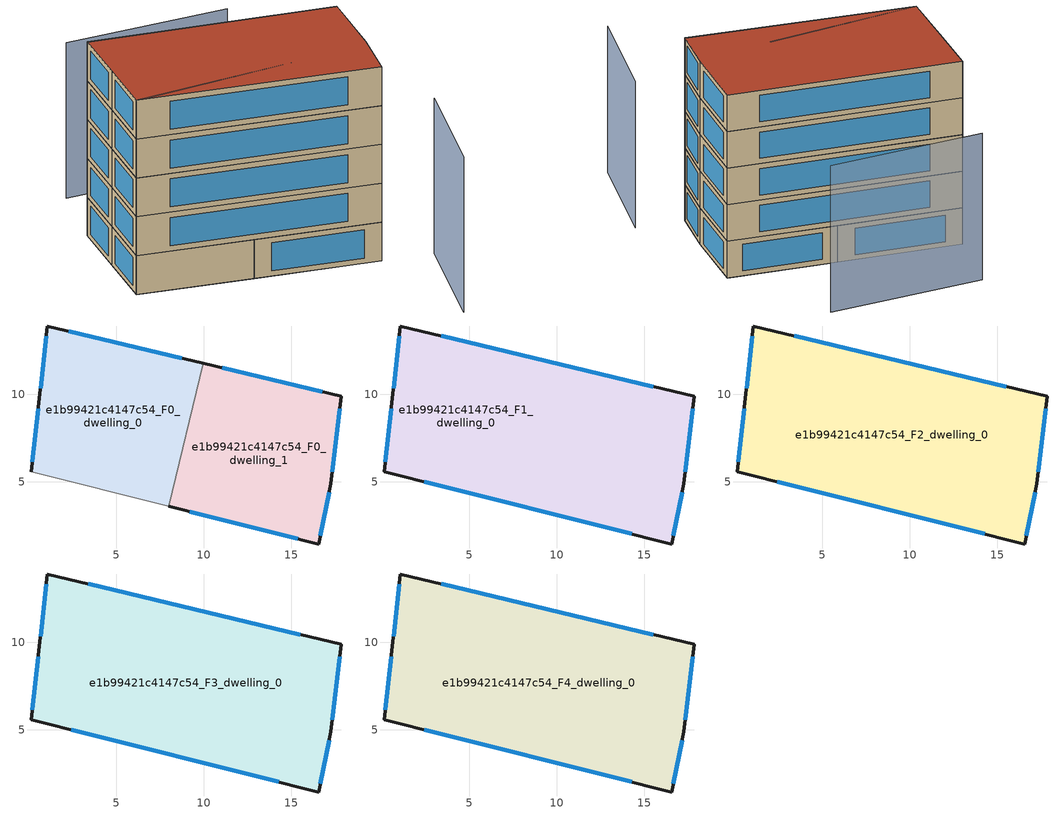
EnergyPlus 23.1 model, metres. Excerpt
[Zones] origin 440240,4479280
e1b99421c4147c54_F0_dwelling_0
 floor ground (EU_floor_Construction): 8,3.58 9.97,11.76 1.04,13.9 0.6,9.76 0.13,5.56 z0
 wall outside (EU_wall_Construction): 0.13,5.56 0.6,9.76 1.04,13.9 9.97,11.76 z0:3
 wall adiabatic (EU_wall_Construction): 8,3.58 0.13,5.56 z0:3
 wall to e1b99421c4147c54_F0_dwelling_1 (EU_wall_Construction): 9.96,11.76 8,3.58 z0:3
 window (EU_Window_Construction): 0.19,6.14 0.53,9.18 / 0.66,10.34 0.98,13.33 / 2.28,13.6 8.73,12.06 z0.42:2.58
e1b99421c4147c54_F0_dwelling_1
 floor ground (EU_floor_Construction): 16.55,1.43 17.25,4.87 17.85,9.87 9.97,11.76 8,3.58 z0
 wall outside (EU_wall_Construction): 9.97,11.76 17.85,9.87 17.25,4.87 16.55,1.43 8,3.58 z0:3
 window (EU_Window_Construction): 15.37,1.73 9.19,3.28 / 11.06,11.5 16.76,10.13 / 17.77,9.18 17.34,5.56 / 17.16,4.39 16.65,1.91 z0.42:2.58
e1b99421c4147c54_F1_dwelling_0
 floor to e1b99421c4147c54_F0_dwelling_0 (EU_floor_Construction): 8,3.58 9.96,11.76 1.04,13.9 0.6,9.76 0.13,5.56 z3
 floor to e1b99421c4147c54_F0_dwelling_1 (EU_floor_Construction): 16.55,1.43 17.25,4.87 17.85,9.87 9.96,11.76 8,3.58 z3
 wall outside (EU_wall_Construction): 17.25,4.87 16.55,1.43 0.13,5.56 0.6,9.76 1.04,13.9 17.85,9.87 17.25,4.87 z3:6
 window (EU_Window_Construction): 17.16,4.39 16.65,1.91 / 14.28,2.01 2.41,4.99 / 0.19,6.14 0.53,9.18 / 0.66,10.34 0.98,13.33 / 3.38,13.34 15.52,10.43 / 17.77,9.18 17.34,5.56 z3.42:5.58
e1b99421c4147c54_F2_dwelling_0
 floor to e1b99421c4147c54_F1_dwelling_0 (EU_floor_Construction): 16.55,1.43 17.25,4.87 17.85,9.87 1.04,13.9 0.6,9.76 0.13,5.56 z6
 wall outside (EU_wall_Construction): 17.25,4.87 16.55,1.43 0.13,5.56 0.6,9.76 1.04,13.9 17.85,9.87 17.25,4.87 z6:9
 window (EU_Window_Construction): 17.16,4.39 16.65,1.91 / 14.28,2.01 2.41,4.99 / 0.19,6.14 0.53,9.18 / 0.66,10.34 0.98,13.33 / 3.38,13.34 15.52,10.43 / 17.77,9.18 17.34,5.56 z6.42:8.58
e1b99421c4147c54_F3_dwelling_0
 floor to e1b99421c4147c54_F2_dwelling_0 (EU_floor_Construction): 16.55,1.43 17.25,4.87 17.85,9.87 1.04,13.9 0.6,9.76 0.13,5.56 z9
 wall outside (EU_wall_Construction): 17.25,4.87 16.55,1.43 0.13,5.56 0.6,9.76 1.04,13.9 17.85,9.87 17.25,4.87 z9:12
 window (EU_Window_Construction): 17.16,4.39 16.65,1.91 / 14.28,2.01 2.41,4.99 / 0.19,6.14 0.53,9.18 / 0.66,10.34 0.98,13.33 / 3.38,13.34 15.52,10.43 / 17.77,9.18 17.34,5.56 z9.42:11.58
e1b99421c4147c54_F4_dwelling_0
 floor to e1b99421c4147c54_F3_dwelling_0 (EU_floor_Construction): 16.55,1.43 17.25,4.87 17.85,9.87 1.04,13.9 0.6,9.76 0.13,5.56 z12
 wall outside (EU_wall_Construction): 17.25,4.87 16.55,1.43 0.13,5.56 0.6,9.76 1.04,13.9 17.85,9.87 17.25,4.87 z12:15
 window (EU_Window_Construction): 17.16,4.39 16.65,1.91 / 14.28,2.01 2.41,4.99 / 0.19,6.14 0.53,9.18 / 0.66,10.34 0.98,13.33 / 3.38,13.34 15.52,10.43 / 17.77,9.18 17.34,5.56 z12.42:14.58
 roof outside (EU_roof_Construction): 17.85,9.87 17.25,4.87 16.55,1.43 0.13,5.56 0.6,9.76 1.04,13.9 z15
shading: 0.13,5.56 11.56,4.88 z0:15; 18.04,-7.09 20.09,0.57 / 13.79,17.57 2.24,18.89 z0:12
[Building]
EU S2 Campaign: North Axis=0; Terrain=City; Solar Distribution=FullExterior
[Site:Location]
Madrid: Latitude=40.5; Longitude=-3.5; Time Zone=1; Elevation=609
[SizingPeriod:WeatherFileDays]
AnnualSizingPeriod: Begin Month=1; Begin Day of Month=1; End Month=12; End Day of Month=31; Day of Week for Start Day=Monday; Use Weather File Daylight Saving Period=No; Use Weather File Rain and Snow Indicators=No
[MATERIAL]
EU_InternalMass_Material: Roughness=MediumRough; Thickness=0.1; Conductivity=1; Density=1800; Specific Heat=900; Thermal Absorptance=0.9; Solar Absorptance=0.7; Visible Absorptance=0.7
[MATERIAL:NOMASS] Roughness=MediumRough; Thermal Absorptance=0.9; Solar Absorptance=0.7; Visible Absorptance=0.7
Name | Thermal Resistance
EU_wall_NoMass | 1.60022
EU_roof_NoMass | 1.57597
EU_floor_NoMass | 0.470652
[WINDOWMATERIAL:SIMPLEGLAZINGSYSTEM]
EU_Window_SimpleGlazing: UFactor=3.28802; Solar Heat Gain Coefficient=0.85; Visible Transmittance=0.85
[CONSTRUCTION]
EU_wall_Construction: EU_wall_NoMass
EU_roof_Construction: EU_roof_NoMass
EU_floor_Construction: EU_floor_NoMass
EU_InternalMass_Construction: EU_InternalMass_Material
EU_Window_Construction: EU_Window_SimpleGlazing
[ZONE] Type=1; Multiplier=1; Ceiling Height=autocalculate; Floor Area=autocalculate; Part of Total Floor Area=Yes
Name | Volume
e1b99421c4147c54_F0_dwelling_0 | 216.901
e1b99421c4147c54_F1_dwelling_0 | 433.781
e1b99421c4147c54_F2_dwelling_0; e1b99421c4147c54_F3_dwelling_0; e1b99421c4147c54_F4_dwelling_0 | 433.785
e1b99421c4147c54_F0_dwelling_1 | 216.888
[INTERNALMASS] Construction=EU_InternalMass_Construction
Name | Zone or ZoneList | Surface Area
e1b99421c4147c54_F0_dwelling_0_EU_InternalMass | e1b99421c4147c54_F0_dwelling_0 | 72.3003
e1b99421c4147c54_F0_dwelling_1_EU_InternalMass | e1b99421c4147c54_F0_dwelling_1 | 72.2962
e1b99421c4147c54_F1_dwelling_0_EU_InternalMass | e1b99421c4147c54_F1_dwelling_0 | 144.595
e1b99421c4147c54_F2_dwelling_0_EU_InternalMass | e1b99421c4147c54_F2_dwelling_0 | 144.595
e1b99421c4147c54_F3_dwelling_0_EU_InternalMass | e1b99421c4147c54_F3_dwelling_0 | 144.595
e1b99421c4147c54_F4_dwelling_0_EU_InternalMass | e1b99421c4147c54_F4_dwelling_0 | 144.595
[OTHEREQUIPMENT] Fuel Type=Electricity; Design Level Calculation Method=Watts/Area; Power per Zone Floor Area=1; Fraction Latent=0; Fraction Radiant=0; Fraction Lost=0; Carbon Dioxide Generation Rate=0; EndUse Subcategory=EU_Step8_InternalGains
Name | Zone or ZoneList or Space or SpaceList | Schedule
EU_Step8_InternalGain_e1b99421c4147c54_F0_dwelling_0_f000 | e1b99421c4147c54_F0_dwelling_0 | EU_Step8_GainSchedule_e1b99421c4147c54_F0_dwelling_0_f000
EU_Step8_InternalGain_e1b99421c4147c54_F0_dwelling_1_f000 | e1b99421c4147c54_F0_dwelling_1 | EU_Step8_GainSchedule_e1b99421c4147c54_F0_dwelling_1_f000
EU_Step8_InternalGain_e1b99421c4147c54_F1_dwelling_0_f000 | e1b99421c4147c54_F1_dwelling_0 | EU_Step8_GainSchedule_e1b99421c4147c54_F1_dwelling_0_f000
EU_Step8_InternalGain_e1b99421c4147c54_F2_dwelling_0_f000 | e1b99421c4147c54_F2_dwelling_0 | EU_Step8_GainSchedule_e1b99421c4147c54_F2_dwelling_0_f000
EU_Step8_InternalGain_e1b99421c4147c54_F3_dwelling_0_f000 | e1b99421c4147c54_F3_dwelling_0 | EU_Step8_GainSchedule_e1b99421c4147c54_F3_dwelling_0_f000
EU_Step8_InternalGain_e1b99421c4147c54_F4_dwelling_0_f000 | e1b99421c4147c54_F4_dwelling_0 | EU_Step8_GainSchedule_e1b99421c4147c54_F4_dwelling_0_f000
[ZONEVENTILATION:DESIGNFLOWRATE] Schedule=EU_AlwaysOn; Design Flow Rate Calculation Method=AirChanges/Hour; Air Changes per Hour=0.480704; Ventilation Type=Natural; Fan Pressure Rise=0; Fan Total Efficiency=1; Constant Term Coefficient=1; Temperature Term Coefficient=0; Velocity Term Coefficient=0; Velocity Squared Term Coefficient=0; Minimum Indoor Temperature=-100; Maximum Indoor Temperature=100; Delta Temperature=-100; Minimum Outdoor Temperature=-100; Maximum Outdoor Temperature=100; Maximum Wind Speed=40
Name | Zone or ZoneList or Space or SpaceList
EU_ConstantAir_e1b99421c4147c54_F0_dwelling_0 | e1b99421c4147c54_F0_dwelling_0
EU_ConstantAir_e1b99421c4147c54_F0_dwelling_1 | e1b99421c4147c54_F0_dwelling_1
EU_ConstantAir_e1b99421c4147c54_F1_dwelling_0 | e1b99421c4147c54_F1_dwelling_0
EU_ConstantAir_e1b99421c4147c54_F2_dwelling_0 | e1b99421c4147c54_F2_dwelling_0
EU_ConstantAir_e1b99421c4147c54_F3_dwelling_0 | e1b99421c4147c54_F3_dwelling_0
EU_ConstantAir_e1b99421c4147c54_F4_dwelling_0 | e1b99421c4147c54_F4_dwelling_0
[HVACTEMPLATE:THERMOSTAT] Constant Heating Setpoint=20; Constant Cooling Setpoint=50
EU_HeatOnly_e1b99421c4147c54_F0_dwelling_0; EU_HeatOnly_e1b99421c4147c54_F0_dwelling_1; EU_HeatOnly_e1b99421c4147c54_F1_dwelling_0; EU_HeatOnly_e1b99421c4147c54_F2_dwelling_0; EU_HeatOnly_e1b99421c4147c54_F3_dwelling_0; EU_HeatOnly_e1b99421c4147c54_F4_dwelling_0
[HVACTEMPLATE:ZONE:IDEALLOADSAIRSYSTEM] System Availability Schedule=EU_AlwaysOn; Maximum Heating Supply Air Temperature=50; Minimum Cooling Supply Air Temperature=13; Maximum Heating Supply Air Humidity Ratio=0.0156; Minimum Cooling Supply Air Humidity Ratio=0.0077; Heating Limit=NoLimit; Cooling Limit=NoLimit; Heating Availability Schedule=EU_AlwaysOn; Cooling Availability Schedule=EU_CoolingOff; Dehumidification Control Type=ConstantSensibleHeatRatio; Cooling Sensible Heat Ratio=0.7; Dehumidification Setpoint=60; Humidification Control Type=None; Humidification Setpoint=30; Outdoor Air Method=None; Outdoor Air Flow Rate per Person=0.00944; Outdoor Air Flow Rate per Zone Floor Area=0; Outdoor Air Flow Rate per Zone=0; Demand Controlled Ventilation Type=None; Outdoor Air Economizer Type=NoEconomizer; Heat Recovery Type=None; Sensible Heat Recovery Effectiveness=0.7; Latent Heat Recovery Effectiveness=0.65
Name | Template Thermostat
e1b99421c4147c54_F0_dwelling_0 | EU_HeatOnly_e1b99421c4147c54_F0_dwelling_0
e1b99421c4147c54_F0_dwelling_1 | EU_HeatOnly_e1b99421c4147c54_F0_dwelling_1
e1b99421c4147c54_F1_dwelling_0 | EU_HeatOnly_e1b99421c4147c54_F1_dwelling_0
e1b99421c4147c54_F2_dwelling_0 | EU_HeatOnly_e1b99421c4147c54_F2_dwelling_0
e1b99421c4147c54_F3_dwelling_0 | EU_HeatOnly_e1b99421c4147c54_F3_dwelling_0
e1b99421c4147c54_F4_dwelling_0 | EU_HeatOnly_e1b99421c4147c54_F4_dwelling_0
[SIZING:ZONE] Zone Cooling Design Supply Air Temperature Input Method=SupplyAirTemperature; Zone Cooling Design Supply Air Temperature=13; Zone Heating Design Supply Air Temperature Input Method=SupplyAirTemperature; Zone Heating Design Supply Air Temperature=50; Zone Cooling Design Supply Air Humidity Ratio=0.008; Zone Heating Design Supply Air Humidity Ratio=0.008; Cooling Design Air Flow Method=DesignDay; Cooling Design Air Flow Rate=0; Cooling Minimum Air Flow per Zone Floor Area=0.000762; Cooling Minimum Air Flow=0; Cooling Minimum Air Flow Fraction=0.2; Heating Design Air Flow Method=DesignDay; Heating Design Air Flow Rate=0; Heating Maximum Air Flow per Zone Floor Area=0.002032; Heating Maximum Air Flow=0.141576; Heating Maximum Air Flow Fraction=0.3; Account for Dedicated Outdoor Air System=No; Dedicated Outdoor Air System Control Strategy=NeutralSupplyAir; Dedicated Outdoor Air Low Setpoint Temperature for Design=autosize; Dedicated Outdoor Air High Setpoint Temperature for Design=autosize; Zone Load Sizing Method=Sensible Load Only No Latent Load; Zone Latent Cooling Design Supply Air Humidity Ratio Input Method=HumidityRatioDifference; Zone Cooling Design Supply Air Humidity Ratio Difference=0.005; Zone Latent Heating Design Supply Air Humidity Ratio Input Method=HumidityRatioDifference; Zone Humidification Design Supply Air Humidity Ratio Difference=0.005
e1b99421c4147c54_F0_dwelling_0; e1b99421c4147c54_F0_dwelling_1; e1b99421c4147c54_F1_dwelling_0; e1b99421c4147c54_F2_dwelling_0; e1b99421c4147c54_F3_dwelling_0; e1b99421c4147c54_F4_dwelling_0
[SCHEDULE:CONSTANT]
Name | Hourly Value
EU_AlwaysOn | 1
EU_CoolingOff | 0
[SCHEDULE:FILE] Column Number=1; Rows to Skip at Top=0; Number of Hours of Data=8760; Column Separator=Comma; Interpolate to Timestep=No; Minutes per Item=60; Adjust Schedule for Daylight Savings=Yes
Name | File
EU_Step8_GainSchedule_e1b99421c4147c54_F0_dwelling_0_f000 | ../../schedules/e1b99421c4147c54/e1b99421c4147c54_F0_dwelling_0_f000_gain.csv
EU_Step8_GainSchedule_e1b99421c4147c54_F0_dwelling_1_f000 | ../../schedules/e1b99421c4147c54/e1b99421c4147c54_F0_dwelling_1_f000_gain.csv
EU_Step8_GainSchedule_e1b99421c4147c54_F1_dwelling_0_f000 | ../../schedules/e1b99421c4147c54/e1b99421c4147c54_F1_dwelling_0_f000_gain.csv
EU_Step8_GainSchedule_e1b99421c4147c54_F2_dwelling_0_f000 | ../../schedules/e1b99421c4147c54/e1b99421c4147c54_F2_dwelling_0_f000_gain.csv
EU_Step8_GainSchedule_e1b99421c4147c54_F3_dwelling_0_f000 | ../../schedules/e1b99421c4147c54/e1b99421c4147c54_F3_dwelling_0_f000_gain.csv
EU_Step8_GainSchedule_e1b99421c4147c54_F4_dwelling_0_f000 | ../../schedules/e1b99421c4147c54/e1b99421c4147c54_F4_dwelling_0_f000_gain.csv
